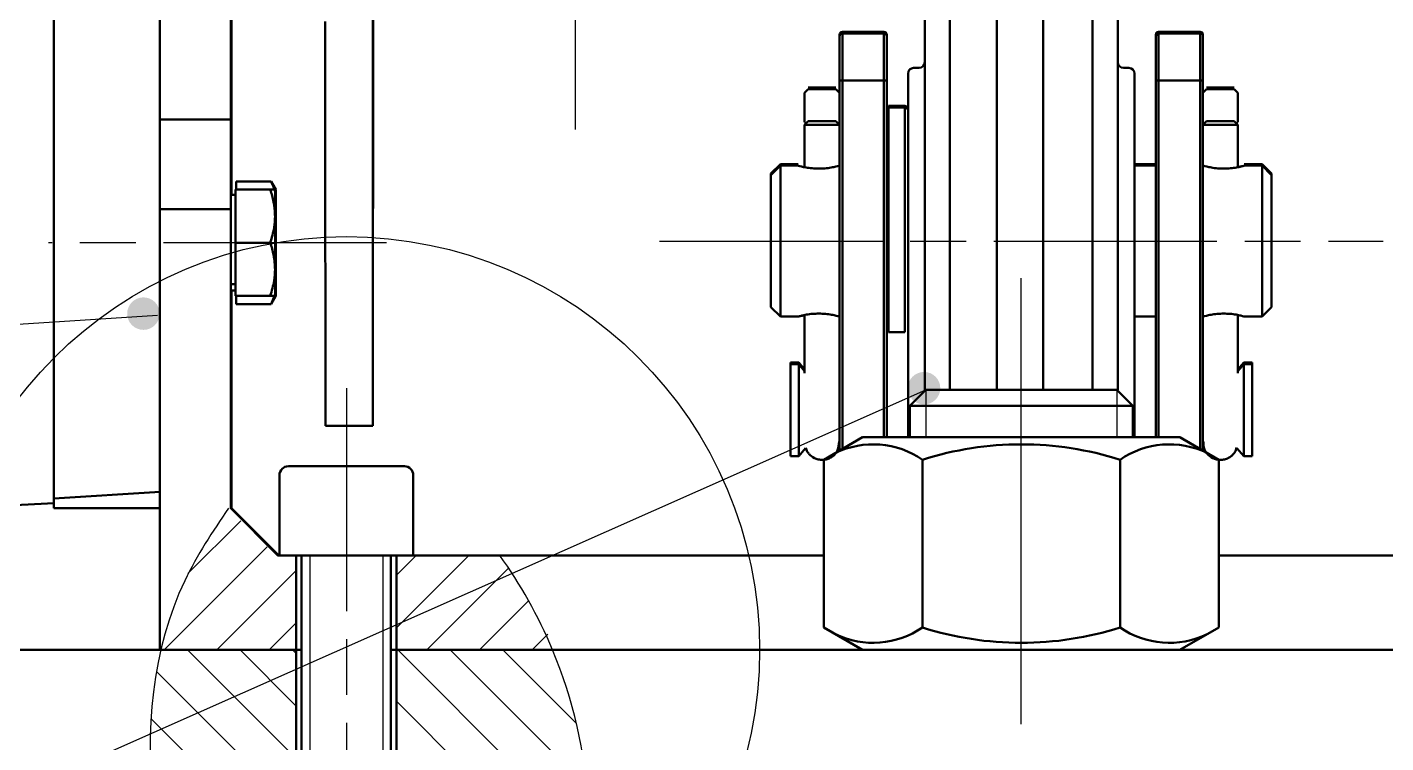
# Model space of a CAD drawing. Header units: millimetres. Extents: x 32504 to 36677, y 41990 to 42879.
# Drawn here: x 33149.07 to 33185.63, y 42715.13 to 42734.38 of the extents above; entities that cross this region are included whole.
import ezdxf

# ---------------------------------------------------------------- set-up
doc = ezdxf.new("R2010")
doc.units = ezdxf.units.MM
doc.linetypes.add('AM_ISO08W050', pattern=[18, 12, -1.5, 3, -1.5])
doc.linetypes.add('AM_ISO08W050x2', pattern=[9, 6, -0.75, 1.5, -0.75])
for name, color, linetype, lineweight in [('AM_0N', 7, 'Continuous', 50), ('AM_4N', 3, 'Continuous', 25), ('AM_5', 3, 'Continuous', 25), ('Duong_tam', 4, 'AM_ISO08W050', 25), ('Net_dam', 7, 'Continuous', 50), ('Net_manh', 3, 'Continuous', 25)]:
    doc.layers.add(name, color=color, linetype=linetype, lineweight=lineweight)

msp = doc.modelspace()

# ---------------------------------------------------------------- hatches: boundary and pattern name
at = {"layer": 'AM_5'}
h = msp.add_hatch(color=256, dxfattribs=at)
edge = h.paths.add_edge_path(flags=0)
edge.add_arc((33152.2011, 42726.677), 0.4375, 0, 360)
h = msp.add_hatch(color=256, dxfattribs=at)
edge = h.paths.add_edge_path(flags=0)
edge.add_arc((33173.2053, 42724.6707), 0.4375, 0, 360)
at = {"layer": 'Net_manh'}
h = msp.add_hatch(dxfattribs=at)
h.set_pattern_fill('_U', color=256, angle=45, pattern_type=0)
h.set_pattern_definition([(45, (40770.734, 60492.4859), (-0.70710678, 0.70710678), [])])
edge = h.paths.add_edge_path()
edge.add_spline(control_points=[(33163.3094, 42717.6297), (33162.8253, 42718.5518), (33162.3412, 42719.4045), (33161.7908, 42720.1697)], knot_values=[32.4872209, 32.4872209, 32.4872209, 32.4872209, 35.3380938, 35.3380938, 35.3380938, 35.3380938], degree=3, periodic=0)
edge.add_line((33161.7908, 42720.1697), (33159.7408, 42720.1697))
edge.add_line((33159.7408, 42720.1697), (33159.0118, 42720.1697))
edge.add_line((33159.0118, 42720.1697), (33159.0118, 42717.6297))
edge.add_line((33159.0118, 42717.6297), (33163.3094, 42717.6297))
edge = h.paths.add_edge_path()
edge.add_line((33156.3118, 42720.1697), (33155.5828, 42720.1697))
edge.add_line((33155.5828, 42720.1697), (33155.5828, 42720.3452))
edge.add_line((33155.5828, 42720.3452), (33155.2095, 42720.7185))
edge.add_line((33155.2095, 42720.7185), (33153.5732, 42720.0022))
edge.add_spline(control_points=[(33153.5732, 42720.0022), (33153.4757, 42719.8306), (33153.0872, 42719.1052), (33152.7748, 42718.2841), (33152.5876, 42717.6297)], knot_values=[1.7163201, 1.7163201, 1.7163201, 1.7163201, 2.3017081, 4.1314453, 4.1314453, 4.1314453, 4.1314453], degree=3, periodic=0)
edge.add_line((33152.5876, 42717.6297), (33156.3118, 42717.6297))
edge.add_line((33156.3118, 42717.6297), (33156.3118, 42720.1697))
edge = h.paths.add_edge_path()
edge.add_line((33155.2095, 42720.7185), (33154.4882, 42721.4397))
edge.add_spline(control_points=[(33154.4882, 42721.4397), (33154.1737, 42720.9726), (33153.8591, 42720.5054), (33153.5732, 42720.0022)], knot_values=[0, 0, 0, 0, 1.7163201, 1.7163201, 1.7163201, 1.7163201], degree=3, periodic=0)
edge.add_line((33153.5732, 42720.0022), (33155.2095, 42720.7185))
h = msp.add_hatch(dxfattribs=at)
h.set_pattern_fill('_U', color=256, angle=315, pattern_type=0)
h.set_pattern_definition([(315, (40770.734, 60492.4859), (0.70710678, 0.70710678), [])])
edge = h.paths.add_edge_path()
edge.add_line((33156.3118, 42717.6297), (33152.6685, 42717.6297))
edge.add_spline(control_points=[(33152.6685, 42717.6297), (33152.2903, 42716.0151), (33152.285, 42714.2388), (33152.6401, 42712.6297)], knot_values=[4.216016, 4.216016, 4.216016, 4.216016, 8.942067, 8.942067, 8.942067, 8.942067], degree=3, periodic=0)
edge.add_line((33152.6401, 42712.6297), (33156.3118, 42712.6297))
edge.add_line((33156.3118, 42712.6297), (33156.3118, 42717.6297))
edge = h.paths.add_edge_path()
edge.add_line((33159.0118, 42712.6297), (33159.5818, 42712.6297))
edge.add_line((33159.5818, 42712.6297), (33164.1377, 42712.6297))
edge.add_spline(control_points=[(33164.1377, 42712.6297), (33164.2366, 42714.2477), (33163.8713, 42716.0415), (33163.2095, 42717.6297)], knot_values=[27.5767124, 27.5767124, 27.5767124, 27.5767124, 32.4872209, 32.4872209, 32.4872209, 32.4872209], degree=3, periodic=0)
edge.add_line((33163.2095, 42717.6297), (33159.0118, 42717.6297))
edge.add_line((33159.0118, 42717.6297), (33159.0118, 42712.6297))

# ---------------------------------------------------------------- linework, layer by layer
at = {"layer": 'AM_0N'}
for p, q in [((33172.8218, 42724.2003), (33173.2512, 42724.6297)), ((33178.3923, 42724.6297), (33173.2512, 42724.6297)), ((33178.8218, 42724.2003), (33178.3923, 42724.6297)), ((33178.8218, 42724.2003), (33172.8218, 42724.2003)), ((33170.5088, 42722.7475), (33171.5518, 42723.3497)), ((33180.0918, 42723.3497), (33171.5518, 42723.3497)), ((33180.0918, 42723.3497), (33180.4218, 42723.1592)), ((33181.1348, 42722.7475), (33180.0918, 42723.3497)), ((33156.1018, 42722.5713), (33159.2218, 42722.5713)), ((33170.5088, 42722.7475), (33170.5088, 42718.2319)), ((33173.1653, 42722.7475), (33173.1653, 42718.2319)), ((33178.4783, 42722.7475), (33178.4783, 42718.2319)), ((33181.1348, 42722.7475), (33181.1348, 42718.2319)), ((33155.8618, 42722.3313), (33155.8618, 42720.1713)), ((33159.4618, 42722.3313), (33159.4618, 42720.1713)), ((33155.8618, 42720.1713), (33156.4618, 42720.1713)), ((33156.4618, 42720.1713), (33158.8618, 42720.1713)), ((33158.8618, 42720.1713), (33159.4618, 42720.1713)), ((33158.8618, 42720.1697), (33158.8618, 42712.6297)), ((33170.5088, 42718.2319), (33171.5518, 42717.6297)), ((33181.1348, 42718.2319), (33180.0918, 42717.6297)), ((33180.0918, 42717.6297), (33171.5518, 42717.6297))]:
    msp.add_line(p, q, dxfattribs=at)
for centre, radius, start, end in [((33171.837, 42720.8105), 2.3487, 55.56153, 115.56153), ((33175.8218, 42714.3818), 8.7774, 72.38303, 107.61697), ((33179.8065, 42720.8105), 2.3487, 64.43847, 124.43847), ((33156.1018, 42722.3313), 0.24, 90, 180), ((33159.2218, 42722.3313), 0.24, 0, 90), ((33171.837, 42720.169), 2.3487, 244.43847, 304.43847), ((33175.8218, 42726.5976), 8.7774, 252.38303, 287.61697), ((33179.8065, 42720.169), 2.3487, 235.56153, 295.56153)]:
    msp.add_arc(centre, radius, start, end, dxfattribs=at)
at = {"layer": 'AM_4N'}
for p, q in [((33173.2512, 42724.6297), (33173.2512, 42723.3497)), ((33178.3923, 42724.6297), (33178.3923, 42723.3497)), ((33156.6765, 42720.1697), (33156.6765, 42712.6297)), ((33158.647, 42720.1697), (33158.647, 42712.6297))]:
    msp.add_line(p, q, dxfattribs=at)
at = {"layer": 'AM_5'}
msp.add_line((33024.3904, 42658.6116), (33173.2512, 42724.6297), dxfattribs=at)
at = {"layer": 'Duong_tam', "linetype": 'AM_ISO08W050x2'}
for p, q in [((33163.8218, 42743.6297), (33163.8218, 42731.6297)), ((33166.0857, 42728.6279), (33185.5578, 42728.6279)), ((33158.7426, 42728.5835), (33149.6456, 42728.5835)), ((33157.6618, 42724.6697), (33157.6618, 42706.1697))]:
    msp.add_line(p, q, dxfattribs=at)
at = {"layer": 'Duong_tam'}
msp.add_line((33175.8218, 42301.6297), (33175.8218, 42727.6297), dxfattribs=at)
at = {"layer": 'Net_dam'}
for p, q in [((33158.3714, 42767.7947), (33158.3714, 42723.6587)), ((33173.2233, 42724.6019), (33173.2233, 42735.0755)), ((33173.9036, 42724.6297), (33173.9036, 42734.9993)), ((33175.1666, 42734.9861), (33175.1666, 42724.6297)), ((33176.4066, 42734.9861), (33176.4066, 42724.6297)), ((33177.7399, 42735.1948), (33177.7399, 42724.6297)), ((33178.4202, 42734.9468), (33178.4202, 42724.6297)), ((33170.9323, 42734.1397), (33170.9323, 42734.182)), ((33170.9323, 42732.9459), (33170.9323, 42734.1397)), ((33171.0085, 42734.2582), (33172.1261, 42734.2582)), ((33171.0085, 42734.2582), (33171.0085, 42734.2159)), ((33171.0085, 42734.2159), (33171.0085, 42732.9459)), ((33171.0085, 42734.2159), (33172.1261, 42734.2159)), ((33172.1261, 42734.2159), (33172.1261, 42734.2582)), ((33172.1261, 42732.9459), (33172.1261, 42734.2159)), ((33172.2023, 42734.182), (33172.2023, 42734.1397)), ((33172.2023, 42734.1397), (33172.2023, 42732.9459)), ((33179.4413, 42734.182), (33179.4413, 42734.1397)), ((33179.4413, 42734.1397), (33179.4413, 42732.9459)), ((33180.6351, 42734.2582), (33179.5175, 42734.2582)), ((33179.5175, 42734.2159), (33179.5175, 42734.2582)), ((33179.5175, 42732.9459), (33179.5175, 42734.2159)), ((33180.6351, 42734.2159), (33179.5175, 42734.2159)), ((33180.6351, 42734.2582), (33180.6351, 42734.2159)), ((33180.6351, 42734.2159), (33180.6351, 42732.9459)), ((33180.7113, 42734.1397), (33180.7113, 42734.182)), ((33180.7113, 42732.9459), (33180.7113, 42734.1397)), ((33170.9323, 42722.9779), (33170.9323, 42734.0974)), ((33171.0085, 42734.0974), (33171.0085, 42723.0082)), ((33172.1261, 42723.3497), (33172.1261, 42734.0974)), ((33172.2023, 42734.0974), (33172.2023, 42723.3497)), ((33179.4413, 42734.0974), (33179.4413, 42723.3497)), ((33179.5175, 42723.3497), (33179.5175, 42734.0974)), ((33180.6351, 42734.0974), (33180.6351, 42723.0082)), ((33180.7113, 42722.9779), (33180.7113, 42734.0974)), ((33172.7738, 42723.3497), (33172.7738, 42733.1344)), ((33173.0709, 42733.2868), (33172.9262, 42733.2868)), ((33178.7174, 42733.2868), (33178.5726, 42733.2868)), ((33178.8698, 42733.1344), (33178.8698, 42723.3497)), ((33170.089, 42732.7173), (33169.9925, 42732.6208)), ((33170.8357, 42732.7596), (33170.089, 42732.7596)), ((33170.8357, 42732.7173), (33170.089, 42732.7173)), ((33170.9323, 42732.6208), (33170.8357, 42732.7173)), ((33170.9323, 42732.9459), (33171.0085, 42732.9459)), ((33172.1261, 42732.9459), (33171.0085, 42732.9459)), ((33172.2023, 42732.9459), (33172.1261, 42732.9459)), ((33179.4413, 42732.9459), (33179.5175, 42732.9459)), ((33179.5175, 42732.9459), (33180.6351, 42732.9459)), ((33180.7113, 42732.9459), (33180.6351, 42732.9459)), ((33180.7113, 42732.6208), (33180.8078, 42732.7173)), ((33180.8078, 42732.7596), (33181.5545, 42732.7596)), ((33180.8078, 42732.7173), (33181.5545, 42732.7173)), ((33181.5545, 42732.7173), (33181.6511, 42732.6208)), ((33169.9925, 42731.8272), (33169.9925, 42732.6208)), ((33181.6511, 42731.8272), (33181.6511, 42732.6208)), ((33172.2531, 42732.2686), (33172.2023, 42732.1806)), ((33172.2531, 42732.2263), (33172.2023, 42732.1383)), ((33172.6858, 42732.2686), (33172.2531, 42732.2686)), ((33172.2531, 42732.2686), (33172.2531, 42732.2263)), ((33172.2531, 42732.2686), (33172.2531, 42729.7794)), ((33172.6858, 42732.2263), (33172.2531, 42732.2263)), ((33172.7738, 42732.2178), (33172.6858, 42732.2686)), ((33172.6858, 42732.2263), (33172.6858, 42732.2686)), ((33172.6858, 42729.7794), (33172.6858, 42732.2686)), ((33172.7738, 42732.1755), (33172.6858, 42732.2263)), ((33152.6447, 42731.9028), (33154.5497, 42731.9028)), ((33169.9925, 42731.7572), (33170.089, 42731.8537)), ((33169.9925, 42731.7572), (33169.9925, 42730.6217)), ((33170.8357, 42731.8537), (33170.9323, 42731.7572)), ((33180.8078, 42731.8537), (33180.7113, 42731.7572)), ((33181.6511, 42731.7572), (33181.5545, 42731.8537)), ((33181.6511, 42731.7572), (33181.6511, 42730.6217)), ((33169.3397, 42730.7022), (33169.0857, 42730.4482)), ((33169.3397, 42730.6599), (33169.0857, 42730.4059)), ((33169.8202, 42730.7022), (33169.3397, 42730.7022)), ((33169.3397, 42730.7022), (33169.3397, 42730.6599)), ((33169.8202, 42730.6599), (33169.3397, 42730.6599)), ((33169.3397, 42730.6599), (33169.3397, 42726.5959)), ((33179.4413, 42730.7022), (33178.8698, 42730.7022)), ((33179.4413, 42730.6599), (33178.8698, 42730.6599)), ((33182.3038, 42730.7022), (33181.8233, 42730.7022)), ((33182.3038, 42730.6599), (33181.8233, 42730.6599)), ((33182.5578, 42730.4482), (33182.3038, 42730.7022)), ((33182.3038, 42730.6599), (33182.3038, 42730.7022)), ((33182.5578, 42730.4059), (33182.3038, 42730.6599)), ((33182.3038, 42726.5959), (33182.3038, 42730.6599)), ((33154.6976, 42730.0122), (33154.6978, 42730.2332)), ((33154.6978, 42730.2332), (33155.6338, 42730.2332)), ((33155.7615, 42730.0122), (33155.6338, 42730.2332)), ((33169.0857, 42730.4059), (33169.0857, 42730.4482)), ((33169.0857, 42726.8499), (33169.0857, 42730.4059)), ((33182.5578, 42730.4482), (33182.5578, 42730.4059)), ((33182.5578, 42730.4059), (33182.5578, 42726.8499)), ((33154.6792, 42729.8693), (33154.5526, 42729.8693)), ((33154.6788, 42728.5835), (33154.6792, 42730.0122)), ((33154.6792, 42730.0122), (33155.6153, 42730.0122)), ((33155.7437, 42729.6969), (33155.7611, 42729.8208)), ((33172.2531, 42729.7794), (33172.2531, 42726.1811)), ((33172.6858, 42726.1811), (33172.6858, 42729.7794)), ((33154.5506, 42729.4884), (33152.6456, 42729.4884)), ((33152.6456, 42729.4884), (33152.6456, 42717.6297)), ((33154.5506, 42721.4397), (33154.5506, 42729.4884)), ((33155.7607, 42728.5835), (33155.744, 42728.7732)), ((33154.6792, 42727.1547), (33154.6788, 42728.5835)), ((33154.6788, 42728.5835), (33155.6148, 42728.5835)), ((33155.744, 42728.3431), (33155.7607, 42728.5835)), ((33154.5523, 42727.4699), (33154.6791, 42727.4699)), ((33154.5526, 42727.2976), (33154.6792, 42727.2976)), ((33154.5729, 42727.2976), (33154.5729, 42721.4397)), ((33155.7435, 42727.2185), (33155.7611, 42727.3461)), ((33155.7611, 42727.3461), (33155.7437, 42727.4443)), ((33154.6792, 42727.1547), (33155.6153, 42727.1547)), ((33154.6978, 42726.9337), (33154.6976, 42727.1547)), ((33154.6978, 42726.9337), (33155.6338, 42726.9337)), ((33155.6338, 42726.9337), (33155.7615, 42727.1547)), ((33155.6338, 42726.9337), (33155.7297, 42727.1547)), ((33169.0857, 42726.8499), (33169.3397, 42726.5959)), ((33182.3038, 42726.5959), (33182.5578, 42726.8499)), ((33169.3397, 42726.5959), (33169.8169, 42726.5959)), ((33178.8698, 42726.5959), (33179.4413, 42726.5959)), ((33181.8266, 42726.5959), (33182.3038, 42726.5959)), ((33172.2531, 42726.1811), (33172.6858, 42726.1811)), ((33169.835, 42725.3632), (33169.6115, 42725.3632)), ((33169.6115, 42725.3632), (33169.6115, 42725.3208)), ((33169.9925, 42725.1755), (33169.835, 42725.3632)), ((33169.835, 42725.3632), (33169.835, 42725.3208)), ((33181.8085, 42725.3632), (33181.6511, 42725.1755)), ((33182.0321, 42725.3632), (33181.8085, 42725.3632)), ((33181.8085, 42725.3632), (33181.8085, 42725.3208)), ((33182.0321, 42725.3632), (33182.0321, 42725.3208)), ((33169.835, 42725.3208), (33169.6115, 42725.3208)), ((33169.6115, 42725.3208), (33169.6115, 42722.8418)), ((33169.9925, 42725.1332), (33169.835, 42725.3208)), ((33169.835, 42725.3208), (33169.835, 42722.8418)), ((33181.8085, 42725.3208), (33181.6511, 42725.1332)), ((33182.0321, 42725.3208), (33181.8085, 42725.3208)), ((33181.8085, 42725.3208), (33181.8085, 42722.8418)), ((33182.0321, 42725.3208), (33182.0321, 42722.8418)), ((33178.3923, 42724.6297), (33173.2512, 42724.6297)), ((33178.3923, 42724.6297), (33173.2512, 42724.6297)), ((33178.3923, 42724.6297), (33173.2512, 42724.6297)), ((33172.8218, 42724.2003), (33172.8218, 42723.3497)), ((33172.8218, 42724.2003), (33172.8218, 42723.3497)), ((33172.8218, 42724.2003), (33172.8218, 42723.3497)), ((33178.8218, 42723.3497), (33178.8218, 42724.2003)), ((33178.8218, 42723.3497), (33178.8218, 42724.2003)), ((33178.8218, 42723.3497), (33178.8218, 42724.2003)), ((33158.3714, 42723.6587), (33157.0962, 42723.6587)), ((33169.6115, 42722.8418), (33169.835, 42722.8418)), ((33169.835, 42722.8418), (33170.018, 42723.0599)), ((33181.6255, 42723.0599), (33181.8085, 42722.8418)), ((33181.8085, 42722.8418), (33182.0321, 42722.8418)), ((33152.6507, 42721.8833), (33149.7934, 42721.7048)), ((33147.0042, 42721.4342), (33149.7992, 42721.5807)), ((33154.5526, 42721.4397), (33154.5506, 42721.4397)), ((33154.5506, 42721.4397), (33155.819, 42720.1713)), ((33154.5526, 42721.4397), (33155.8209, 42720.1713)), ((33154.5683, 42721.4397), (33154.5552, 42721.4397)), ((33154.5552, 42721.4397), (33154.5552, 42721.4371)), ((33155.8236, 42720.1713), (33154.5552, 42721.4397)), ((33154.5683, 42721.4397), (33155.8383, 42720.1697)), ((33154.5729, 42721.4397), (33154.5709, 42721.4397)), ((33154.5709, 42721.4397), (33154.5709, 42721.4371)), ((33155.8409, 42720.1697), (33154.5709, 42721.4397)), ((33154.5729, 42721.4397), (33155.8429, 42720.1697)), ((33155.8393, 42720.1713), (33155.819, 42720.1713)), ((33155.8618, 42720.1713), (33155.8412, 42720.1713)), ((33156.3118, 42720.1697), (33156.3118, 42712.6297)), ((33156.451, 42720.1697), (33156.451, 42712.6297)), ((33157.7204, 42720.1697), (33170.5088, 42720.1697)), ((33159.0118, 42720.1697), (33159.0118, 42712.6297)), ((33170.5088, 42720.1697), (33167.8218, 42720.1697)), ((33181.1348, 42720.1697), (33192.0104, 42720.1697)), ((33183.8218, 42720.1697), (33181.1348, 42720.1697)), ((33130.8218, 42717.6297), (33156.3118, 42717.6297)), ((33131.8218, 42717.6297), (33156.3118, 42717.6297)), ((33131.8218, 42717.6297), (33156.451, 42717.6297)), ((33158.8618, 42717.6297), (33219.8218, 42717.6297)), ((33159.0118, 42717.6297), (33219.8218, 42717.6297))]:
    msp.add_line(p, q, dxfattribs=at)
for points in [[(33152.644, 42737.2245), (33152.644, 42736.5249), (33152.644, 42735.8286), (33152.6441, 42735.139), (33152.6442, 42734.4593), (33152.6443, 42733.7927), (33152.6444, 42733.1423), (33152.6446, 42732.5114), (33152.6447, 42731.9028)], [(33154.5497, 42731.9028), (33154.5496, 42732.5114), (33154.5494, 42733.1423), (33154.5493, 42733.7927), (33154.5492, 42734.4593), (33154.5491, 42735.139), (33154.549, 42735.8286), (33154.549, 42736.5249), (33154.549, 42737.2245)], [(33154.5745, 42737.2245), (33154.5745, 42736.5249), (33154.5744, 42735.8286), (33154.5744, 42735.139), (33154.5743, 42734.4593), (33154.5742, 42733.7927), (33154.574, 42733.1423), (33154.5739, 42732.5114), (33154.5737, 42731.9028)], [(33149.7893, 42727.3142), (33149.7889, 42728.1567), (33149.7885, 42729.0323), (33149.7881, 42729.9395), (33149.7878, 42730.8764), (33149.7875, 42731.8415), (33149.7871, 42732.8329), (33149.7869, 42733.8488), (33149.7866, 42734.8874)], [(33158.381, 42735.1018), (33158.3808, 42734.5323), (33158.3804, 42733.5144), (33158.38, 42732.538), (33158.3796, 42731.6061), (33158.3792, 42730.7218), (33158.3787, 42729.8881), (33158.3782, 42729.1075), (33158.3782, 42729.0217)], [(33157.0962, 42723.6587), (33157.0962, 42727.1098), (33157.0957, 42727.7161), (33157.0951, 42728.3828), (33157.0946, 42729.1075), (33157.0941, 42729.8881), (33157.0937, 42730.7218), (33157.0932, 42731.6061), (33157.0928, 42732.538), (33157.0924, 42733.5144), (33157.0921, 42734.5323)], [(33152.6447, 42731.9028), (33152.6448, 42731.5914), (33152.6449, 42731.2826), (33152.645, 42730.9765), (33152.6452, 42730.6732), (33152.6453, 42730.3726), (33152.6454, 42730.075), (33152.6455, 42729.7802), (33152.6456, 42729.4884)], [(33154.5506, 42729.4884), (33154.5505, 42729.7802), (33154.5504, 42730.075), (33154.5503, 42730.3726), (33154.5502, 42730.6732), (33154.55, 42730.9765), (33154.5499, 42731.2826), (33154.5498, 42731.5914), (33154.5497, 42731.9028)], [(33154.5737, 42731.9028), (33154.5736, 42731.5914), (33154.5735, 42731.2826), (33154.5734, 42730.9765), (33154.5733, 42730.6732), (33154.5732, 42730.3726), (33154.5731, 42730.075), (33154.573, 42729.8693)], [(33154.5523, 42727.4699), (33154.5522, 42727.6561), (33154.5521, 42727.8962), (33154.552, 42728.1763), (33154.552, 42728.48), (33154.552, 42728.7897), (33154.552, 42729.0875), (33154.5521, 42729.3559), (33154.5522, 42729.5795), (33154.5524, 42729.7452), (33154.5525, 42729.8434), (33154.5526, 42729.8693)], [(33155.7611, 42729.8208), (33155.761, 42729.717), (33155.7609, 42729.5937), (33155.7609, 42729.4532), (33155.7608, 42729.2978), (33155.7608, 42729.1302), (33155.7607, 42728.9533), (33155.7607, 42728.77), (33155.7607, 42728.5835)], [(33155.7618, 42729.8208), (33155.7617, 42729.9035), (33155.7616, 42729.9635), (33155.7615, 42730), (33155.7615, 42730.0122), (33155.7614, 42730), (33155.7613, 42729.9635), (33155.7612, 42729.9035), (33155.7611, 42729.8208)], [(33155.7622, 42728.5835), (33155.7622, 42728.77), (33155.7622, 42728.9533), (33155.7621, 42729.1302), (33155.7621, 42729.2978), (33155.762, 42729.4532), (33155.762, 42729.5937), (33155.7619, 42729.717), (33155.7618, 42729.8208)], [(33155.7427, 42729.2978), (33155.7426, 42729.1302), (33155.7426, 42728.9533), (33155.7426, 42728.77), (33155.7426, 42728.5835), (33155.7426, 42728.397), (33155.7426, 42728.2137), (33155.7426, 42728.0367), (33155.7427, 42727.8691)], [(33155.7439, 42727.8691), (33155.744, 42728.0367), (33155.744, 42728.2137), (33155.744, 42728.397), (33155.744, 42728.5835), (33155.744, 42728.77), (33155.744, 42728.9533), (33155.744, 42729.1302), (33155.7439, 42729.2978)], [(33155.7607, 42728.5835), (33155.7607, 42728.397), (33155.7607, 42728.2137), (33155.7608, 42728.0367), (33155.7608, 42727.8691), (33155.7609, 42727.7137), (33155.7609, 42727.5732), (33155.761, 42727.45), (33155.7611, 42727.3461)], [(33155.7618, 42727.3461), (33155.7619, 42727.45), (33155.762, 42727.5732), (33155.762, 42727.7137), (33155.7621, 42727.8691), (33155.7621, 42728.0367), (33155.7622, 42728.2137), (33155.7622, 42728.397), (33155.7622, 42728.5835)], [(33149.7895, 42726.9311), (33149.7895, 42726.9786), (33149.7894, 42727.0261), (33149.7894, 42727.0738), (33149.7894, 42727.1217), (33149.7894, 42727.1696), (33149.7893, 42727.2177), (33149.7893, 42727.2659), (33149.7893, 42727.3142)], [(33149.7895, 42726.9311), (33149.7895, 42726.9733), (33149.7894, 42727.0173), (33149.7894, 42727.0629), (33149.7894, 42727.1101), (33149.7894, 42727.1589), (33149.7893, 42727.2092), (33149.7893, 42727.261), (33149.7893, 42727.3142)], [(33155.7611, 42727.3461), (33155.7612, 42727.2635), (33155.7613, 42727.2034), (33155.7614, 42727.1669), (33155.7615, 42727.1547), (33155.7615, 42727.1669), (33155.7616, 42727.2034), (33155.7617, 42727.2635), (33155.7618, 42727.3461)], [(33149.7934, 42721.7048), (33149.7929, 42722.2119), (33149.7923, 42722.7629), (33149.7918, 42723.3569), (33149.7913, 42723.9928), (33149.7908, 42724.6695), (33149.7904, 42725.3856), (33149.7899, 42726.14), (33149.7895, 42726.9311)]]:
    msp.add_lwpolyline(points, dxfattribs=at)
for centre, radius, start, end in [((33171.0085, 42734.182), 0.0762, 90, 180), ((33171.0085, 42734.1397), 0.0762, 90, 180), ((33172.1261, 42734.182), 0.0762, 0, 90), ((33172.1261, 42734.1397), 0.0762, 0, 90), ((33179.5175, 42734.182), 0.0762, 90, 180), ((33179.5175, 42734.1397), 0.0762, 90, 180), ((33180.6351, 42734.182), 0.0762, 0, 90), ((33180.6351, 42734.1397), 0.0762, 0, 90), ((33173.0709, 42733.4392), 0.1524, 270, 0), ((33178.5726, 42733.4392), 0.1524, 180, 270), ((33172.9262, 42733.1344), 0.1524, 90, 180), ((33178.7174, 42733.1344), 0.1524, 0, 90), ((33417.3309, 42729.4216), 261.5883, 179.870627, 180.027097), ((32894.1557, 42729.4216), 261.5883, 359.972903, 0.129373), ((33417.3309, 42727.7454), 261.5883, 179.972903, 180.129373), ((32894.1557, 42727.7454), 261.5883, 359.870627, 0.027097), ((33174.1461, 42727.4214), 19.5939, 179.85831, 180.36207)]:
    msp.add_arc(centre, radius, start, end, dxfattribs=at)
for points, knots in [([(33170.0348, 42731.7995), (33170.0262, 42731.7995), (33169.9958, 42731.7995), (33169.9939, 42731.7995), (33169.9925, 42731.7995)], [0, 0, 0, 0, 0.2835323, 1, 1, 1, 1]), ([(33170.9323, 42731.7572), (33170.9286, 42731.7572), (33170.9202, 42731.7572), (33170.8566, 42731.7572), (33170.7718, 42731.7572), (33170.6836, 42731.7572), (33170.5781, 42731.7572), (33170.4624, 42731.7572), (33170.3466, 42731.7572), (33170.2411, 42731.7572), (33170.1529, 42731.7572), (33170.0681, 42731.7572), (33170.0045, 42731.7572), (33169.9961, 42731.7572), (33169.9925, 42731.7572)], [0, 0, 0, 0, 0.0903184, 0.2045632, 0.2714199, 0.3439362, 0.4207855, 0.5, 0.5792145, 0.6560638, 0.7285801, 0.7954368, 0.9096816, 1, 1, 1, 1]), ([(33170.089, 42731.8537), (33170.0946, 42731.8537), (33170.1058, 42731.8537), (33170.1922, 42731.8537), (33170.3156, 42731.8537), (33170.4624, 42731.8537), (33170.6093, 42731.8537), (33170.7327, 42731.8537), (33170.8189, 42731.8537), (33170.8301, 42731.8537), (33170.8357, 42731.8537)], [0, 0, 0, 0, 0.1251955, 0.2500501, 0.3749608, 0.499979, 0.625277, 0.7501329, 0.8750206, 1, 1, 1, 1]), ([(33170.9323, 42731.7995), (33170.9308, 42731.7995), (33170.9289, 42731.7995), (33170.8985, 42731.7995), (33170.8899, 42731.7995)], [0, 0, 0, 0, 0.7164677, 1, 1, 1, 1]), ([(33180.7113, 42731.7995), (33180.7128, 42731.7995), (33180.7145, 42731.7995), (33180.7513, 42731.7995), (33180.7536, 42731.7995)], [0, 0, 0, 0, 0.9394512, 1, 1, 1, 1]), ([(33180.7113, 42731.7572), (33180.7183, 42731.7572), (33180.7324, 42731.7572), (33180.841, 42731.7572), (33180.9962, 42731.7572), (33181.181, 42731.7572), (33181.3659, 42731.7572), (33181.5211, 42731.7572), (33181.6298, 42731.7572), (33181.644, 42731.7572), (33181.6511, 42731.7572)], [0, 0, 0, 0, 0.1249774, 0.2498658, 0.3747223, 0.500021, 0.6250399, 0.7499512, 0.8748064, 1, 1, 1, 1]), ([(33181.5545, 42731.8537), (33181.5489, 42731.8537), (33181.5377, 42731.8537), (33181.4513, 42731.8537), (33181.3279, 42731.8537), (33181.1811, 42731.8537), (33181.0342, 42731.8537), (33180.9108, 42731.8537), (33180.8246, 42731.8537), (33180.8134, 42731.8537), (33180.8078, 42731.8537)], [0, 0, 0, 0, 0.1251955, 0.2500501, 0.3749608, 0.499979, 0.625277, 0.7501329, 0.8750206, 1, 1, 1, 1]), ([(33181.6087, 42731.7995), (33181.6109, 42731.7995), (33181.6478, 42731.7995), (33181.6495, 42731.7995), (33181.6511, 42731.7995)], [0, 0, 0, 0, 0.0593275, 1, 1, 1, 1]), ([(33170.3735, 42730.5779), (33170.3121, 42730.5797), (33170.1893, 42730.5832), (33170.0246, 42730.608), (33169.8978, 42730.6357), (33169.8216, 42730.657), (33169.8207, 42730.658), (33169.8202, 42730.6584)], [0, 0, 0, 0, 0.2059482, 0.411696, 0.6226133, 0.8374083, 1, 1, 1, 1]), ([(33170.93, 42730.6593), (33170.9271, 42730.6582), (33170.9212, 42730.6557), (33170.8394, 42730.6333), (33170.7096, 42730.6056), (33170.5459, 42730.5823), (33170.4277, 42730.5793), (33170.3735, 42730.5779)], [0, 0, 0, 0, 0.1892637, 0.3932013, 0.6031055, 0.8178585, 1, 1, 1, 1]), ([(33180.7135, 42730.6593), (33180.7164, 42730.6582), (33180.7223, 42730.6557), (33180.8041, 42730.6333), (33180.9339, 42730.6056), (33181.0976, 42730.5823), (33181.2158, 42730.5793), (33181.2701, 42730.5779)], [0, 0, 0, 0, 0.1892637, 0.3932013, 0.6031055, 0.8178585, 1, 1, 1, 1]), ([(33181.2701, 42730.5779), (33181.3315, 42730.5797), (33181.4543, 42730.5833), (33181.6186, 42730.608), (33181.747, 42730.636), (33181.8231, 42730.6574), (33181.8372, 42730.6623), (33181.7862, 42730.6503), (33181.7191, 42730.6326), (33181.6605, 42730.6232), (33181.6511, 42730.6217)], [0, 0, 0, 0, 0.1376594, 0.2751848, 0.41616566, 0.55973838, 0.69983718, 0.83604093, 0.97349111, 1, 1, 1, 1]), ([(33155.7611, 42729.8208), (33155.7536, 42729.8956), (33155.7397, 42730.0354), (33155.6674, 42730.1705), (33155.6338, 42730.2332)], [0, 0, 0, 0, 0.5352511, 1, 1, 1, 1]), ([(33155.7427, 42729.2978), (33155.7352, 42729.4274), (33155.7212, 42729.6695), (33155.6489, 42729.9035), (33155.6153, 42730.0122)], [0, 0, 0, 0, 0.5352511, 1, 1, 1, 1]), ([(33155.6153, 42730.0122), (33155.6565, 42730.0122), (33155.7275, 42730.0122), (33155.7386, 42730.0122), (33155.7433, 42730.0122)], [0, 0, 0, 0, 0.5819524, 1, 1, 1, 1]), ([(33155.6148, 42728.5835), (33155.6561, 42728.72), (33155.7269, 42728.9546), (33155.738, 42729.1967), (33155.7427, 42729.2978)], [0, 0, 0, 0, 0.5819524, 1, 1, 1, 1]), ([(33155.7427, 42727.8691), (33155.7351, 42727.9987), (33155.721, 42728.2407), (33155.6485, 42728.4747), (33155.6148, 42728.5835)], [0, 0, 0, 0, 0.5352511, 1, 1, 1, 1]), ([(33155.6153, 42727.1547), (33155.6564, 42727.2913), (33155.7271, 42727.5259), (33155.7381, 42727.7679), (33155.7427, 42727.8691)], [0, 0, 0, 0, 0.5819524, 1, 1, 1, 1]), ([(33155.7433, 42727.1547), (33155.7357, 42727.1547), (33155.7215, 42727.1547), (33155.649, 42727.1547), (33155.6153, 42727.1547)], [0, 0, 0, 0, 0.5352511, 1, 1, 1, 1]), ([(33169.9925, 42726.634), (33169.98, 42726.6319), (33169.9172, 42726.6216), (33169.8482, 42726.6033), (33169.8044, 42726.5931), (33169.8269, 42726.6004), (33169.9066, 42726.6223), (33170.0376, 42726.6503), (33170.2009, 42726.6735), (33170.3192, 42726.6765), (33170.3735, 42726.6779)], [0, 0, 0, 0, 0.0354794, 0.1785303, 0.320306, 0.4575683, 0.5940149, 0.7344536, 0.8781363, 1, 1, 1, 1]), ([(33169.9925, 42726.6391), (33169.9925, 42726.5441), (33169.9925, 42726.2459), (33169.9925, 42725.7449), (33169.9925, 42725.3162), (33169.9925, 42725.1076), (33169.9925, 42725.0731)], [0, 0, 0, 0, 0.1753324, 0.5503359, 0.9255801, 1, 1, 1, 1]), ([(33170.3735, 42726.6779), (33170.4349, 42726.6762), (33170.5576, 42726.6726), (33170.7223, 42726.6478), (33170.8491, 42726.6201), (33170.9253, 42726.5988), (33170.9262, 42726.5978), (33170.9267, 42726.5974)], [0, 0, 0, 0, 0.20594821, 0.41169597, 0.62261333, 0.8374083, 1, 1, 1, 1]), ([(33181.2701, 42726.6779), (33181.2087, 42726.6762), (33181.0859, 42726.6726), (33180.9212, 42726.6478), (33180.7944, 42726.6201), (33180.7182, 42726.5988), (33180.7173, 42726.5978), (33180.7168, 42726.5974)], [0, 0, 0, 0, 0.2059482, 0.411696, 0.6226133, 0.8374083, 1, 1, 1, 1]), ([(33181.8266, 42726.5965), (33181.8237, 42726.5977), (33181.8178, 42726.6001), (33181.736, 42726.6225), (33181.6062, 42726.6502), (33181.4425, 42726.6735), (33181.3243, 42726.6766), (33181.2701, 42726.6779)], [0, 0, 0, 0, 0.1892637, 0.3932013, 0.6031055, 0.8178585, 1, 1, 1, 1]), ([(33181.6511, 42726.6391), (33181.6511, 42726.5441), (33181.6511, 42726.2459), (33181.6511, 42725.7449), (33181.6511, 42725.3162), (33181.6511, 42725.1076), (33181.6511, 42725.0731)], [0, 0, 0, 0, 0.1753324, 0.5503359, 0.9255801, 1, 1, 1, 1]), ([(33170.0227, 42723.0655), (33170.0327, 42723.0308), (33170.0443, 42722.9905), (33170.0939, 42722.9193), (33170.1629, 42722.841), (33170.2772, 42722.7712), (33170.4213, 42722.7388), (33170.5431, 42722.7448), (33170.6502, 42722.7776), (33170.7261, 42722.8214), (33170.7804, 42722.8653), (33170.8348, 42722.9215), (33170.9065, 42723.0339), (33170.9137, 42723.1557), (33170.9186, 42723.2376)], [0, 0, 0, 0, 0.1184337, 0.137685, 0.1915709, 0.3135454, 0.3967105, 0.4770627, 0.5500331, 0.6144592, 0.6476467, 0.687341, 0.7899245, 1, 1, 1, 1]), ([(33180.7191, 42723.2368), (33180.7219, 42723.1831), (33180.7275, 42723.0785), (33180.7586, 42722.9976), (33180.8126, 42722.9193), (33180.8818, 42722.841), (33180.996, 42722.7712), (33181.1401, 42722.7388), (33181.2619, 42722.7448), (33181.369, 42722.7776), (33181.4448, 42722.8214), (33181.4993, 42722.8653), (33181.5531, 42722.9217), (33181.6012, 42722.9866), (33181.6077, 42723.052), (33181.6103, 42723.0781)], [0, 0, 0, 0, 0.1420163, 0.2763109, 0.2951554, 0.3479023, 0.4672988, 0.5487062, 0.62736, 0.6987882, 0.7618526, 0.7943386, 0.833194, 0.9336093, 1, 1, 1, 1]), ([(33149.7934, 42721.705), (33149.7936, 42721.6278), (33149.794, 42721.4735), (33149.7944, 42721.451), (33149.7946, 42721.4397)], [0, 0, 0, 0, 0.4998341, 1, 1, 1, 1]), ([(33149.7946, 42721.4397), (33150.3281, 42721.4397), (33151.2785, 42721.4397), (33152.2287, 42721.4397), (33152.6456, 42721.4397)], [0, 0, 0, 0, 0.5613029, 1, 1, 1, 1])]:
    msp.add_open_spline(points, degree=3, knots=knots, dxfattribs=at)
at = {"layer": 'Net_manh'}
msp.add_line((33024.0666, 42718.3573), (33152.5832, 42726.6316), dxfattribs=at)
at = {"layer": 'Net_manh', "color": 3, "linetype": 'Continuous', "lineweight": 25}
msp.add_circle((33157.6618, 42717.6297), 11.1184, dxfattribs=at)
at = {"layer": 'Net_manh'}
msp.add_open_spline([(33154.4882, 42721.4397), (33154.0664, 42720.8133), (33151.4511, 42716.9294), (33152.8645, 42705.7241), (33164.9376, 42707.8347), (33164.2097, 42716.1133), (33162.3412, 42719.4045), (33161.7908, 42720.1697)], degree=3, knots=[0, 0, 0, 0, 2.3017081, 14.2696712, 24.3350678, 32.4872209, 35.3380938, 35.3380938, 35.3380938, 35.3380938], dxfattribs=at)

doc.saveas('drawing.dxf')
